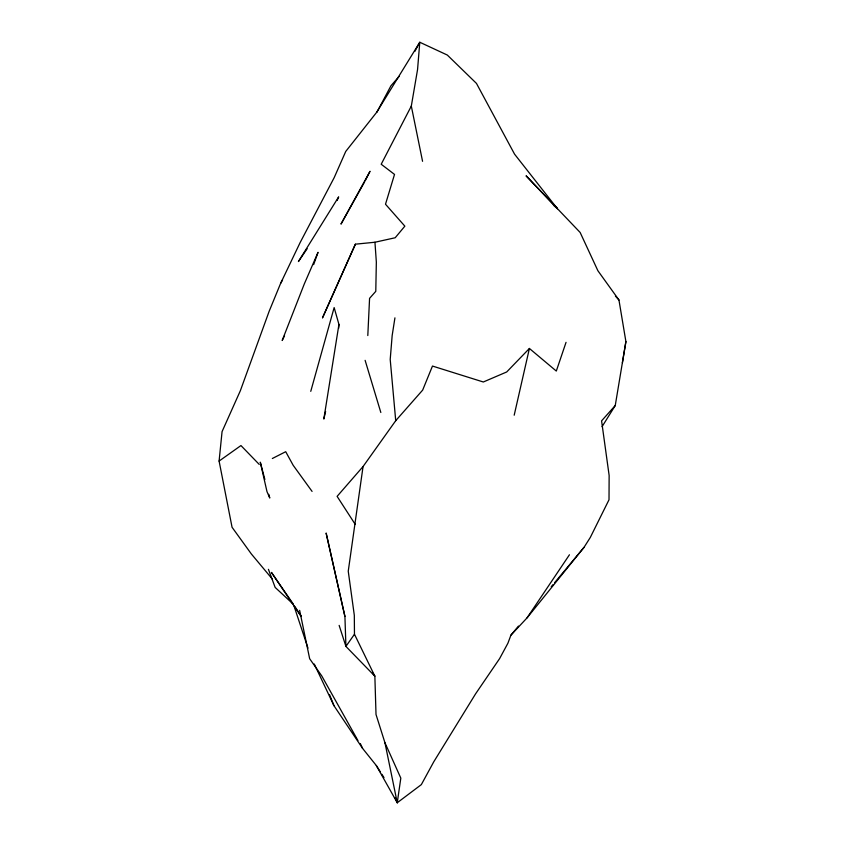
<?xml version="1.0" encoding="UTF-8"?>
<svg xmlns="http://www.w3.org/2000/svg" width="845" height="845" viewBox="0 0 845 845"><rect width="100%" height="100%" fill="white"/><g stroke="black" fill="none" stroke-linecap="round" stroke-linejoin="round"><path stroke-width="1.27" d="M367.807 335.549L369.571 298.348L375.782 291.345L376.342 262.108L374.948 242.24L395.196 237.751L404.85 226.154L385.5 204.226L394.52 174.419L381.201 164.247L411.314 106.079L417.557 69.554L419.785 42.25L447.322 55.052L476.474 83.423L514.563 154.16L557.351 208.63L553.443 205.229M338.665 328.325L338.94 324.417L334.145 307.569L310.759 391.341M272.428 579.195L251.356 553.971L232.058 527.269L219.098 461.064L222.066 431.615L240.35 390.728L269.132 311.351L280.614 283.381L300.133 242.568L334.197 177.619L345.742 151.435L376.638 112.343L419.785 42.25L414.81 51.46M518.471 626.092L510.908 635.176L507.919 643.193L499.617 658.593L475.587 693.84L433.76 761.81L421.338 784.614L397.245 802.75L384.961 742.787L376.014 714.479L374.863 676.19L354.467 634.236L354.319 615.34L348.246 571.199L363.054 466.546L395.724 420.683L422.669 390.094L432.471 366.054L483.319 381.993L506.704 371.969L529.403 348.467L556.306 371.05L566.044 342.341M314.266 664.022L333.965 705.702L362.558 748.364L376.3 765.517L397.245 802.75L400.815 778.129L384.961 742.787M394.932 317.857L392.164 335.56L390.21 359.452L395.724 420.683M338.94 324.417L323.825 419.046L325.621 411.483M622.395 362.801L625.902 341.591L618.952 299.996L597.901 270.749L580.145 232.47L526.076 175.813L557.351 208.63M602.073 426.64L615.245 405.547L625.902 341.591M514.193 415.201L529.403 348.467M313.643 264.622L318.037 252.328L304.316 283.909L282.188 340.482L284.522 335.803M337.176 200.466L338.665 196.874L298.422 261.549L307.168 248.705M355.386 244.184L322.536 317.773L355.386 244.184L374.948 242.24M365.188 180.83L370.025 171.281L340.989 224.094L364.554 181.971M376.87 112.279L390.939 85.789L399.125 76.43M280.614 283.381L282.536 279.959M510.908 635.176L527.058 617.864L584.022 547.349L590.306 537.441L609.013 499.744L609.139 475.513L601.587 420.852L615.245 405.547M527.058 617.864L569.445 554.774M354.467 634.236L345.922 646.404L374.863 676.19L372.624 673.011M551.246 586.715L552.926 584.698M554.616 582.68L584.022 547.349M363.054 466.546L337.113 496.364L355.301 524.491M219.098 461.064L240.952 445.558L259.235 464.423M272.343 458.508L285.716 451.705L293.173 465.299L312.069 491.399M292.539 603.51L275.153 587.423L268.425 569.319M615.424 296.099L618.952 299.996M293.5 604.407L271.425 572.392L301.2 616.544M294.926 606.594L301.327 616.417M376.3 765.517L380.482 772.087M381.887 774.284L383.979 777.569M357.921 740.516L321.702 675.842L309.661 658.73L299.637 610.343M360.371 743.632L362.558 748.364M395.291 797.933L397.245 802.75M329.582 694.727L333.965 705.702M293.912 605.654L307.981 648.126M339.141 625.385L345.922 646.404L344.918 616.438L326.159 533.227L344.918 616.438M365.124 360.35L380.831 412.487M264.865 479.485L260.292 462.183L266.988 491.642L269.766 498.022L268.784 494.314M411.314 106.079L422.563 161.31"/></g></svg>
